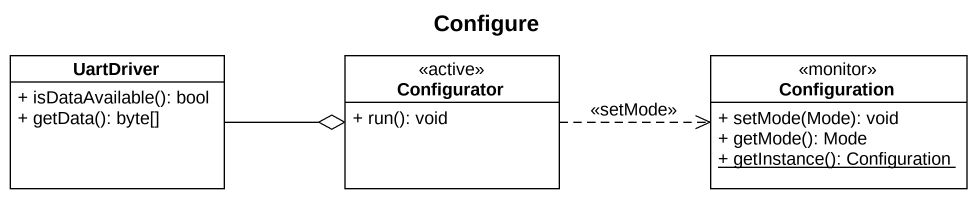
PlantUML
@startuml
title Configure
hide circle
hide empty members
skinparam classAttributeIconSize 0
class UartDriver {
  + isDataAvailable(): bool
  + getData(): byte[]
}
class Configurator <<active>> {
  + run(): void
}
class Configuration <<monitor>> {
  + setMode(Mode): void
  + getMode(): Mode
  {static} + getInstance(): Configuration
}
UartDriver -right-o Configurator
Configurator .right.> Configuration : <<setMode>>
@enduml
